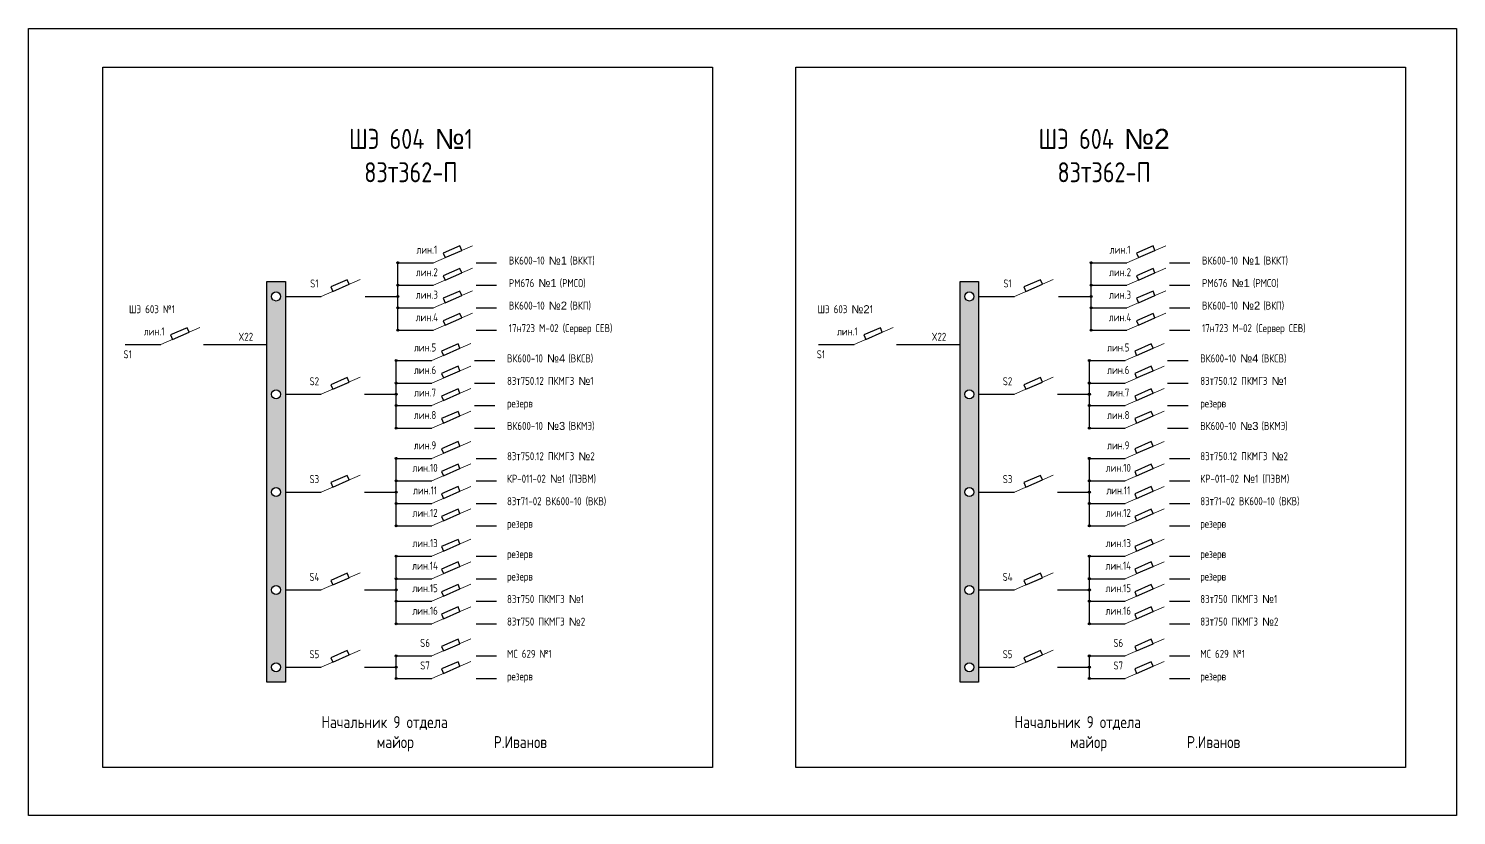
# Model space of a CAD drawing. Header units: millimetres. Extents: x 467 to 777, y 582 to 887.
# Drawn here: x 706.1 to 777.5, y 847.5 to 886.8 of the extents above; entities that cross this region are included whole.
import ezdxf

# ---------------------------------------------------------------- set-up
doc = ezdxf.new("R2010")
doc.units = ezdxf.units.MM
doc.header["$LTSCALE"] = 0.1

msp = doc.modelspace()

# ---------------------------------------------------------------- hatches: boundary and pattern name
h = msp.add_hatch(color=256)
h.paths.add_polyline_path([(724.578, 875.091), (724.528, 875.091), (724.528, 875.041, 0.414214)], flags=17)
h.paths.add_polyline_path([(724.478, 875.091, 0.414214), (724.528, 875.041), (724.528, 875.091), (724.578, 875.091, 1)])
h = msp.add_hatch(color=256)
h.paths.add_polyline_path([(759.237, 875.091), (759.186, 875.091), (759.186, 875.041, 0.414214)], flags=17)
h.paths.add_polyline_path([(759.136, 875.091, 0.414214), (759.186, 875.041), (759.186, 875.091), (759.237, 875.091, 1)])
h = msp.add_hatch(color=256)
h.paths.add_polyline_path([(717.973, 854.129), (718.904, 854.129), (718.904, 874.148), (717.973, 874.148)])
h.paths.add_polyline_path([(718.212, 863.625, -1), (718.665, 863.625, -1)], flags=16)
h.paths.add_polyline_path([(718.665, 858.736, -1), (718.212, 858.736, -1)], flags=16)
h.paths.add_polyline_path([(718.212, 868.514, -1), (718.665, 868.514, -1)], flags=16)
h.paths.add_polyline_path([(718.665, 854.874, -1), (718.212, 854.874, -1)], flags=16)
h.paths.add_polyline_path([(718.212, 873.402, -1), (718.665, 873.402, -1)], flags=16)
h = msp.add_hatch(color=256)
h.paths.add_polyline_path([(724.578, 873.965), (724.528, 873.965), (724.528, 873.915, 0.414214)], flags=17)
h.paths.add_polyline_path([(724.478, 873.965, 0.414214), (724.528, 873.915), (724.528, 873.965), (724.578, 873.965, 1)])
h = msp.add_hatch(color=256)
h.paths.add_polyline_path([(752.632, 854.129), (753.562, 854.129), (753.562, 874.148), (752.632, 874.148)])
h.paths.add_polyline_path([(752.871, 863.625, -1), (753.323, 863.625, -1)], flags=16)
h.paths.add_polyline_path([(753.323, 858.736, -1), (752.871, 858.736, -1)], flags=16)
h.paths.add_polyline_path([(752.871, 868.514, -1), (753.323, 868.514, -1)], flags=16)
h.paths.add_polyline_path([(753.323, 854.874, -1), (752.871, 854.874, -1)], flags=16)
h.paths.add_polyline_path([(752.871, 873.402, -1), (753.323, 873.402, -1)], flags=16)
h = msp.add_hatch(color=256)
h.paths.add_polyline_path([(759.237, 873.965), (759.186, 873.965), (759.186, 873.915, 0.414214)], flags=17)
h.paths.add_polyline_path([(759.136, 873.965, 0.414214), (759.186, 873.915), (759.186, 873.965), (759.237, 873.965, 1)])
h = msp.add_hatch(color=256)
h.paths.add_polyline_path([(724.578, 873.402), (724.528, 873.402), (724.528, 873.352, 0.414214)], flags=17)
h.paths.add_polyline_path([(724.478, 873.402, 0.414214), (724.528, 873.352), (724.528, 873.402), (724.578, 873.402, 1)])
h = msp.add_hatch(color=256)
h.paths.add_polyline_path([(759.237, 873.402), (759.186, 873.402), (759.186, 873.352, 0.414214)], flags=17)
h.paths.add_polyline_path([(759.136, 873.402, 0.414214), (759.186, 873.352), (759.186, 873.402), (759.237, 873.402, 1)])
h = msp.add_hatch(color=256)
h.paths.add_polyline_path([(724.578, 872.84), (724.528, 872.84), (724.528, 872.789, 0.414214)], flags=17)
h.paths.add_polyline_path([(724.478, 872.84, 0.414214), (724.528, 872.789), (724.528, 872.84), (724.578, 872.84, 1)])
h = msp.add_hatch(color=256)
h.paths.add_polyline_path([(759.237, 872.84), (759.186, 872.84), (759.186, 872.789, 0.414214)], flags=17)
h.paths.add_polyline_path([(759.136, 872.84, 0.414214), (759.186, 872.789), (759.186, 872.84), (759.237, 872.84, 1)])
h = msp.add_hatch(color=256)
h.paths.add_polyline_path([(724.578, 871.714), (724.528, 871.714), (724.528, 871.664, 0.414214)], flags=17)
h.paths.add_polyline_path([(724.478, 871.714, 0.414214), (724.528, 871.664), (724.528, 871.714), (724.578, 871.714, 1)])
h = msp.add_hatch(color=256)
h.paths.add_polyline_path([(759.237, 871.714), (759.186, 871.714), (759.186, 871.664, 0.414214)], flags=17)
h.paths.add_polyline_path([(759.136, 871.714, 0.414214), (759.186, 871.664), (759.186, 871.714), (759.237, 871.714, 1)])
h = msp.add_hatch(color=256)
h.paths.add_polyline_path([(724.489, 870.202), (724.439, 870.202), (724.439, 870.152, 0.414214)], flags=17)
h.paths.add_polyline_path([(724.389, 870.202, 0.414214), (724.439, 870.152), (724.439, 870.202), (724.489, 870.202, 1)])
h = msp.add_hatch(color=256)
h.paths.add_polyline_path([(759.148, 870.202), (759.098, 870.202), (759.098, 870.152, 0.414214)], flags=17)
h.paths.add_polyline_path([(759.047, 870.202, 0.414214), (759.098, 870.152), (759.098, 870.202), (759.148, 870.202, 1)])
h = msp.add_hatch(color=256)
h.paths.add_polyline_path([(724.489, 869.077), (724.439, 869.077), (724.439, 869.026, 0.414214)], flags=17)
h.paths.add_polyline_path([(724.389, 869.077, 0.414214), (724.439, 869.026), (724.439, 869.077), (724.489, 869.077, 1)])
h = msp.add_hatch(color=256)
h.paths.add_polyline_path([(759.148, 869.077), (759.098, 869.077), (759.098, 869.026, 0.414214)], flags=17)
h.paths.add_polyline_path([(759.047, 869.077, 0.414214), (759.098, 869.026), (759.098, 869.077), (759.148, 869.077, 1)])
h = msp.add_hatch(color=256)
h.paths.add_polyline_path([(724.489, 868.514), (724.439, 868.514), (724.439, 868.463, 0.414214)], flags=17)
h.paths.add_polyline_path([(724.389, 868.514, 0.414214), (724.439, 868.463), (724.439, 868.514), (724.489, 868.514, 1)])
h = msp.add_hatch(color=256)
h.paths.add_polyline_path([(759.148, 868.514), (759.098, 868.514), (759.098, 868.463, 0.414214)], flags=17)
h.paths.add_polyline_path([(759.047, 868.514, 0.414214), (759.098, 868.463), (759.098, 868.514), (759.148, 868.514, 1)])
h = msp.add_hatch(color=256)
h.paths.add_polyline_path([(724.489, 867.951), (724.439, 867.951), (724.439, 867.901, 0.414214)], flags=17)
h.paths.add_polyline_path([(724.389, 867.951, 0.414214), (724.439, 867.901), (724.439, 867.951), (724.489, 867.951, 1)])
h = msp.add_hatch(color=256)
h.paths.add_polyline_path([(759.148, 867.951), (759.098, 867.951), (759.098, 867.901, 0.414214)], flags=17)
h.paths.add_polyline_path([(759.047, 867.951, 0.414214), (759.098, 867.901), (759.098, 867.951), (759.148, 867.951, 1)])
h = msp.add_hatch(color=256)
h.paths.add_polyline_path([(724.489, 866.825), (724.439, 866.825), (724.439, 866.775, 0.414214)], flags=17)
h.paths.add_polyline_path([(724.389, 866.825, 0.414214), (724.439, 866.775), (724.439, 866.825), (724.489, 866.825, 1)])
h = msp.add_hatch(color=256)
h.paths.add_polyline_path([(759.148, 866.825), (759.098, 866.825), (759.098, 866.775, 0.414214)], flags=17)
h.paths.add_polyline_path([(759.047, 866.825, 0.414214), (759.098, 866.775), (759.098, 866.825), (759.148, 866.825, 1)])
h = msp.add_hatch(color=256)
h.paths.add_polyline_path([(724.489, 865.313), (724.439, 865.313), (724.439, 865.263, 0.414214)], flags=17)
h.paths.add_polyline_path([(724.389, 865.313, 0.414214), (724.439, 865.263), (724.439, 865.313), (724.489, 865.313, 1)])
h = msp.add_hatch(color=256)
h.paths.add_polyline_path([(759.148, 865.313), (759.098, 865.313), (759.098, 865.263, 0.414214)], flags=17)
h.paths.add_polyline_path([(759.047, 865.313, 0.414214), (759.098, 865.263), (759.098, 865.313), (759.148, 865.313, 1)])
h = msp.add_hatch(color=256)
h.paths.add_polyline_path([(724.489, 864.188), (724.439, 864.188), (724.439, 864.138, 0.414214)], flags=17)
h.paths.add_polyline_path([(724.389, 864.188, 0.414214), (724.439, 864.138), (724.439, 864.188), (724.489, 864.188, 1)])
h = msp.add_hatch(color=256)
h.paths.add_polyline_path([(759.148, 864.188), (759.098, 864.188), (759.098, 864.138, 0.414214)], flags=17)
h.paths.add_polyline_path([(759.047, 864.188, 0.414214), (759.098, 864.138), (759.098, 864.188), (759.148, 864.188, 1)])
h = msp.add_hatch(color=256)
h.paths.add_polyline_path([(724.489, 863.625), (724.439, 863.625), (724.439, 863.575, 0.414214)], flags=17)
h.paths.add_polyline_path([(724.389, 863.625, 0.414214), (724.439, 863.575), (724.439, 863.625), (724.489, 863.625, 1)])
h = msp.add_hatch(color=256)
h.paths.add_polyline_path([(724.489, 863.062), (724.439, 863.062), (724.439, 863.012, 0.414214)], flags=17)
h.paths.add_polyline_path([(724.389, 863.062, 0.414214), (724.439, 863.012), (724.439, 863.062), (724.489, 863.062, 1)])
h = msp.add_hatch(color=256)
h.paths.add_polyline_path([(759.148, 863.625), (759.098, 863.625), (759.098, 863.575, 0.414214)], flags=17)
h.paths.add_polyline_path([(759.047, 863.625, 0.414214), (759.098, 863.575), (759.098, 863.625), (759.148, 863.625, 1)])
h = msp.add_hatch(color=256)
h.paths.add_polyline_path([(759.148, 863.062), (759.098, 863.062), (759.098, 863.012, 0.414214)], flags=17)
h.paths.add_polyline_path([(759.047, 863.062, 0.414214), (759.098, 863.012), (759.098, 863.062), (759.148, 863.062, 1)])
h = msp.add_hatch(color=256)
h.paths.add_polyline_path([(724.489, 861.937), (724.439, 861.937), (724.439, 861.886, 0.414214)], flags=17)
h.paths.add_polyline_path([(724.389, 861.937, 0.414214), (724.439, 861.886), (724.439, 861.937), (724.489, 861.937, 1)])
h = msp.add_hatch(color=256)
h.paths.add_polyline_path([(759.148, 861.937), (759.098, 861.937), (759.098, 861.886, 0.414214)], flags=17)
h.paths.add_polyline_path([(759.047, 861.937, 0.414214), (759.098, 861.886), (759.098, 861.937), (759.148, 861.937, 1)])
h = msp.add_hatch(color=256)
h.paths.add_polyline_path([(724.489, 860.425), (724.439, 860.425), (724.439, 860.374, 0.414214)], flags=17)
h.paths.add_polyline_path([(724.389, 860.425, 0.414214), (724.439, 860.374), (724.439, 860.425), (724.489, 860.425, 1)])
h = msp.add_hatch(color=256)
h.paths.add_polyline_path([(759.148, 860.425), (759.098, 860.425), (759.098, 860.374, 0.414214)], flags=17)
h.paths.add_polyline_path([(759.047, 860.425, 0.414214), (759.098, 860.374), (759.098, 860.425), (759.148, 860.425, 1)])
h = msp.add_hatch(color=256)
h.paths.add_polyline_path([(724.489, 859.299), (724.439, 859.299), (724.439, 859.249, 0.414214)], flags=17)
h.paths.add_polyline_path([(724.389, 859.299, 0.414214), (724.439, 859.249), (724.439, 859.299), (724.489, 859.299, 1)])
h = msp.add_hatch(color=256)
h.paths.add_polyline_path([(759.148, 859.299), (759.098, 859.299), (759.098, 859.249, 0.414214)], flags=17)
h.paths.add_polyline_path([(759.047, 859.299, 0.414214), (759.098, 859.249), (759.098, 859.299), (759.148, 859.299, 1)])
h = msp.add_hatch(color=256)
h.paths.add_polyline_path([(724.489, 858.736), (724.439, 858.736), (724.439, 858.686, 0.414214)], flags=17)
h.paths.add_polyline_path([(724.389, 858.736, 0.414214), (724.439, 858.686), (724.439, 858.736), (724.489, 858.736, 1)])
h = msp.add_hatch(color=256)
h.paths.add_polyline_path([(724.489, 858.174), (724.439, 858.174), (724.439, 858.123, 0.414214)], flags=17)
h.paths.add_polyline_path([(724.389, 858.174, 0.414214), (724.439, 858.123), (724.439, 858.174), (724.489, 858.174, 1)])
h = msp.add_hatch(color=256)
h.paths.add_polyline_path([(759.148, 858.736), (759.098, 858.736), (759.098, 858.686, 0.414214)], flags=17)
h.paths.add_polyline_path([(759.047, 858.736, 0.414214), (759.098, 858.686), (759.098, 858.736), (759.148, 858.736, 1)])
h = msp.add_hatch(color=256)
h.paths.add_polyline_path([(759.148, 858.174), (759.098, 858.174), (759.098, 858.123, 0.414214)], flags=17)
h.paths.add_polyline_path([(759.047, 858.174, 0.414214), (759.098, 858.123), (759.098, 858.174), (759.148, 858.174, 1)])
h = msp.add_hatch(color=256)
h.paths.add_polyline_path([(724.489, 857.048), (724.439, 857.048), (724.439, 856.998, 0.414214)], flags=17)
h.paths.add_polyline_path([(724.389, 857.048, 0.414214), (724.439, 856.998), (724.439, 857.048), (724.489, 857.048, 1)])
h = msp.add_hatch(color=256)
h.paths.add_polyline_path([(759.148, 857.048), (759.098, 857.048), (759.098, 856.998, 0.414214)], flags=17)
h.paths.add_polyline_path([(759.047, 857.048, 0.414214), (759.098, 856.998), (759.098, 857.048), (759.148, 857.048, 1)])
h = msp.add_hatch(color=256)
h.paths.add_polyline_path([(724.489, 855.437), (724.439, 855.437), (724.439, 855.386, 0.414214)], flags=17)
h.paths.add_polyline_path([(724.389, 855.437, 0.414214), (724.439, 855.386), (724.439, 855.437), (724.489, 855.437, 1)])
h = msp.add_hatch(color=256)
h.paths.add_polyline_path([(759.148, 855.437), (759.098, 855.437), (759.098, 855.386, 0.414214)], flags=17)
h.paths.add_polyline_path([(759.047, 855.437, 0.414214), (759.098, 855.386), (759.098, 855.437), (759.148, 855.437, 1)])
h = msp.add_hatch(color=256)
h.paths.add_polyline_path([(724.489, 854.874), (724.439, 854.874), (724.439, 854.823, 0.414214)], flags=17)
h.paths.add_polyline_path([(724.389, 854.874, 0.414214), (724.439, 854.823), (724.439, 854.874), (724.489, 854.874, 1)])
h = msp.add_hatch(color=256)
h.paths.add_polyline_path([(759.148, 854.874), (759.098, 854.874), (759.098, 854.823, 0.414214)], flags=17)
h.paths.add_polyline_path([(759.047, 854.874, 0.414214), (759.098, 854.823), (759.098, 854.874), (759.148, 854.874, 1)])
h = msp.add_hatch(color=256)
h.paths.add_polyline_path([(724.489, 854.311), (724.439, 854.311), (724.439, 854.261, 0.414214)], flags=17)
h.paths.add_polyline_path([(724.389, 854.311, 0.414214), (724.439, 854.261), (724.439, 854.311), (724.489, 854.311, 1)])
h = msp.add_hatch(color=256)
h.paths.add_polyline_path([(759.148, 854.311), (759.098, 854.311), (759.098, 854.261, 0.414214)], flags=17)
h.paths.add_polyline_path([(759.047, 854.311, 0.414214), (759.098, 854.261), (759.098, 854.311), (759.148, 854.311, 1)])

# ---------------------------------------------------------------- linework, layer by layer
at = {"lineweight": 15}
for p, q in [((726.313, 875.091), (728.262, 875.94)), ((760.971, 875.091), (762.92, 875.94)), ((726.313, 873.965), (728.262, 874.814)), ((760.971, 873.965), (762.92, 874.814)), ((720.689, 873.402), (722.638, 874.252)), ((755.347, 873.402), (757.296, 874.252)), ((726.313, 872.84), (728.262, 873.689)), ((760.971, 872.84), (762.92, 873.689)), ((726.313, 871.714), (728.262, 872.563)), ((760.971, 871.714), (762.92, 872.563)), ((712.679, 871.004), (714.628, 871.853)), ((747.337, 871.004), (749.287, 871.853)), ((726.224, 870.202), (728.173, 871.051)), ((760.882, 870.202), (762.831, 871.051)), ((726.224, 869.077), (728.173, 869.926)), ((760.882, 869.077), (762.831, 869.926)), ((720.689, 868.514), (722.638, 869.363)), ((755.347, 868.514), (757.296, 869.363)), ((726.224, 867.951), (728.173, 868.8)), ((760.882, 867.951), (762.831, 868.8)), ((726.224, 866.825), (728.173, 867.675)), ((760.882, 866.825), (762.831, 867.675)), ((726.224, 865.313), (728.173, 866.163)), ((760.882, 865.313), (762.831, 866.163)), ((726.224, 864.188), (728.173, 865.037)), ((760.882, 864.188), (762.831, 865.037)), ((720.689, 863.625), (722.638, 864.474)), ((726.224, 863.062), (728.173, 863.911)), ((755.347, 863.625), (757.296, 864.474)), ((760.882, 863.062), (762.831, 863.911)), ((726.224, 861.937), (728.173, 862.786)), ((760.882, 861.937), (762.831, 862.786)), ((726.224, 860.425), (728.173, 861.274)), ((760.882, 860.425), (762.831, 861.274)), ((720.689, 858.736), (722.638, 859.585)), ((726.224, 859.299), (728.173, 860.148)), ((755.347, 858.736), (757.296, 859.585)), ((760.882, 859.299), (762.831, 860.148)), ((726.224, 858.174), (728.173, 859.023)), ((760.882, 858.174), (762.831, 859.023)), ((726.224, 857.048), (728.173, 857.897)), ((760.882, 857.048), (762.831, 857.897)), ((726.224, 855.437), (728.173, 856.286)), ((760.882, 855.437), (762.831, 856.286)), ((720.689, 854.874), (722.638, 855.723)), ((755.347, 854.874), (757.296, 855.723)), ((726.224, 854.311), (728.173, 855.16)), ((760.882, 854.311), (762.831, 855.16))]:
    msp.add_line(p, q, dxfattribs=at)
for p, q in [((724.528, 875.091), (726.313, 875.091)), ((724.528, 871.714), (724.528, 875.091)), ((728.439, 875.091), (729.461, 875.091)), ((759.186, 875.091), (760.971, 875.091)), ((759.186, 871.714), (759.186, 875.091)), ((763.097, 875.091), (764.119, 875.091)), ((724.528, 873.965), (726.313, 873.965)), ((728.439, 873.965), (729.461, 873.965)), ((759.186, 873.965), (760.971, 873.965)), ((763.097, 873.965), (764.119, 873.965)), ((718.904, 873.402), (720.689, 873.402)), ((722.899, 873.402), (724.528, 873.402)), ((753.562, 873.402), (755.347, 873.402)), ((757.558, 873.402), (759.186, 873.402)), ((724.528, 872.84), (726.313, 872.84)), ((728.439, 872.84), (729.461, 872.84)), ((759.186, 872.84), (760.971, 872.84)), ((763.097, 872.84), (764.119, 872.84)), ((724.528, 871.714), (726.313, 871.714)), ((728.439, 871.714), (729.461, 871.714)), ((759.186, 871.714), (760.971, 871.714)), ((763.097, 871.714), (764.119, 871.714)), ((710.894, 871.004), (712.679, 871.004)), ((714.805, 871.004), (717.973, 871.004)), ((745.553, 871.004), (747.337, 871.004)), ((749.463, 871.004), (752.632, 871.004)), ((724.439, 870.202), (726.224, 870.202)), ((724.439, 866.825), (724.439, 870.202)), ((728.35, 870.202), (729.372, 870.202)), ((759.098, 870.202), (760.882, 870.202)), ((759.098, 866.825), (759.098, 870.202)), ((763.008, 870.202), (764.03, 870.202)), ((724.439, 869.077), (726.224, 869.077)), ((728.35, 869.077), (729.372, 869.077)), ((759.098, 869.077), (760.882, 869.077)), ((763.008, 869.077), (764.03, 869.077)), ((718.904, 868.514), (720.689, 868.514)), ((722.855, 868.514), (724.439, 868.514)), ((753.562, 868.514), (755.347, 868.514)), ((757.513, 868.514), (759.098, 868.514)), ((724.439, 867.951), (726.224, 867.951)), ((728.35, 867.951), (729.372, 867.951)), ((759.098, 867.951), (760.882, 867.951)), ((763.008, 867.951), (764.03, 867.951)), ((724.439, 866.825), (726.224, 866.825)), ((728.35, 866.825), (729.372, 866.825)), ((759.098, 866.825), (760.882, 866.825)), ((763.008, 866.825), (764.03, 866.825)), ((724.439, 865.313), (726.224, 865.313)), ((724.439, 861.937), (724.439, 865.313)), ((728.439, 865.313), (729.461, 865.313)), ((759.098, 865.313), (760.882, 865.313)), ((759.098, 861.937), (759.098, 865.313)), ((763.097, 865.313), (764.119, 865.313)), ((724.439, 864.188), (726.224, 864.188)), ((728.439, 864.188), (729.461, 864.188)), ((759.098, 864.188), (760.882, 864.188)), ((763.097, 864.188), (764.119, 864.188)), ((718.904, 863.625), (720.689, 863.625)), ((722.855, 863.625), (724.439, 863.625)), ((753.562, 863.625), (755.347, 863.625)), ((757.513, 863.625), (759.098, 863.625)), ((724.439, 863.062), (726.224, 863.062)), ((728.439, 863.062), (729.461, 863.062)), ((759.098, 863.062), (760.882, 863.062)), ((763.097, 863.062), (764.119, 863.062)), ((724.439, 861.937), (726.224, 861.937)), ((728.439, 861.937), (729.461, 861.937)), ((759.098, 861.937), (760.882, 861.937)), ((763.097, 861.937), (764.119, 861.937)), ((724.439, 860.425), (726.224, 860.425)), ((724.439, 857.048), (724.439, 860.425)), ((728.439, 860.425), (729.461, 860.425)), ((759.098, 860.425), (760.882, 860.425)), ((759.098, 857.048), (759.098, 860.425)), ((763.097, 860.425), (764.119, 860.425)), ((724.439, 859.299), (726.224, 859.299)), ((728.439, 859.299), (729.461, 859.299)), ((759.098, 859.299), (760.882, 859.299)), ((763.097, 859.299), (764.119, 859.299)), ((718.904, 858.736), (720.689, 858.736)), ((722.855, 858.736), (724.439, 858.736)), ((724.439, 858.174), (726.224, 858.174)), ((728.439, 858.174), (729.461, 858.174)), ((753.562, 858.736), (755.347, 858.736)), ((757.513, 858.736), (759.098, 858.736)), ((759.098, 858.174), (760.882, 858.174)), ((763.097, 858.174), (764.119, 858.174)), ((724.439, 857.048), (726.224, 857.048)), ((728.439, 857.048), (729.461, 857.048)), ((759.098, 857.048), (760.882, 857.048)), ((763.097, 857.048), (764.119, 857.048)), ((724.439, 855.437), (726.224, 855.437)), ((724.439, 854.311), (724.439, 855.437)), ((728.439, 855.437), (729.461, 855.437)), ((759.098, 855.437), (760.882, 855.437)), ((759.098, 854.311), (759.098, 855.437)), ((763.097, 855.437), (764.119, 855.437)), ((718.904, 854.874), (720.689, 854.874)), ((722.855, 854.874), (724.439, 854.874)), ((753.562, 854.874), (755.347, 854.874)), ((757.513, 854.874), (759.098, 854.874)), ((724.439, 854.311), (726.224, 854.311)), ((728.439, 854.311), (729.461, 854.311)), ((759.098, 854.311), (760.882, 854.311)), ((763.097, 854.311), (764.119, 854.311))]:
    msp.add_line(p, q)
for points in [[(706.062, 886.792), (777.451, 886.792), (777.451, 847.468), (706.062, 847.468)], [(709.771, 884.867), (740.249, 884.867), (740.249, 849.868), (709.771, 849.868)], [(744.429, 884.867), (774.907, 884.867), (774.907, 849.868), (744.429, 849.868)], [(726.891, 875.343), (727.721, 875.704), (727.623, 875.928), (726.794, 875.566)], [(761.55, 875.343), (762.379, 875.704), (762.282, 875.928), (761.452, 875.566)], [(726.891, 874.217), (727.721, 874.579), (727.623, 874.802), (726.794, 874.441)], [(761.55, 874.217), (762.379, 874.579), (762.282, 874.802), (761.452, 874.441)], [(717.973, 874.148), (718.904, 874.148), (718.904, 854.129), (717.973, 854.129)], [(721.267, 873.655), (722.097, 874.016), (721.999, 874.239), (721.17, 873.878)], [(752.632, 874.148), (753.562, 874.148), (753.562, 854.129), (752.632, 854.129)], [(755.926, 873.655), (756.755, 874.016), (756.658, 874.239), (755.829, 873.878)], [(726.891, 873.092), (727.721, 873.453), (727.623, 873.676), (726.794, 873.315)], [(761.55, 873.092), (762.379, 873.453), (762.282, 873.676), (761.452, 873.315)], [(726.891, 871.966), (727.721, 872.328), (727.623, 872.551), (726.794, 872.19)], [(761.55, 871.966), (762.379, 872.328), (762.282, 872.551), (761.452, 872.19)], [(713.258, 871.256), (714.087, 871.618), (713.99, 871.841), (713.161, 871.48)], [(747.916, 871.256), (748.745, 871.618), (748.648, 871.841), (747.819, 871.48)], [(726.803, 870.454), (727.632, 870.816), (727.535, 871.039), (726.705, 870.678)], [(761.461, 870.454), (762.29, 870.816), (762.193, 871.039), (761.364, 870.678)], [(726.803, 869.329), (727.632, 869.69), (727.535, 869.913), (726.705, 869.552)], [(761.461, 869.329), (762.29, 869.69), (762.193, 869.913), (761.364, 869.552)], [(721.267, 868.766), (722.097, 869.127), (721.999, 869.35), (721.17, 868.989)], [(755.926, 868.766), (756.755, 869.127), (756.658, 869.35), (755.829, 868.989)], [(726.803, 868.203), (727.632, 868.564), (727.535, 868.788), (726.705, 868.426)], [(761.461, 868.203), (762.29, 868.564), (762.193, 868.788), (761.364, 868.426)], [(726.803, 867.078), (727.632, 867.439), (727.535, 867.662), (726.705, 867.301)], [(761.461, 867.078), (762.29, 867.439), (762.193, 867.662), (761.364, 867.301)], [(726.803, 865.566), (727.632, 865.927), (727.535, 866.15), (726.705, 865.789)], [(761.461, 865.566), (762.29, 865.927), (762.193, 866.15), (761.364, 865.789)], [(726.803, 864.44), (727.632, 864.801), (727.535, 865.025), (726.705, 864.663)], [(761.461, 864.44), (762.29, 864.801), (762.193, 865.025), (761.364, 864.663)], [(721.267, 863.877), (722.097, 864.238), (721.999, 864.462), (721.17, 864.1)], [(726.803, 863.314), (727.632, 863.676), (727.535, 863.899), (726.705, 863.538)], [(755.926, 863.877), (756.755, 864.238), (756.658, 864.462), (755.829, 864.1)], [(761.461, 863.314), (762.29, 863.676), (762.193, 863.899), (761.364, 863.538)], [(726.803, 862.189), (727.632, 862.55), (727.535, 862.773), (726.705, 862.412)], [(761.461, 862.189), (762.29, 862.55), (762.193, 862.773), (761.364, 862.412)], [(726.803, 860.677), (727.632, 861.038), (727.535, 861.261), (726.705, 860.9)], [(761.461, 860.677), (762.29, 861.038), (762.193, 861.261), (761.364, 860.9)], [(721.267, 858.988), (722.097, 859.35), (721.999, 859.573), (721.17, 859.212)], [(726.803, 859.551), (727.632, 859.913), (727.535, 860.136), (726.705, 859.775)], [(755.926, 858.988), (756.755, 859.35), (756.658, 859.573), (755.829, 859.212)], [(761.461, 859.551), (762.29, 859.913), (762.193, 860.136), (761.364, 859.775)], [(726.803, 858.426), (727.632, 858.787), (727.535, 859.01), (726.705, 858.649)], [(761.461, 858.426), (762.29, 858.787), (762.193, 859.01), (761.364, 858.649)], [(726.803, 857.3), (727.632, 857.661), (727.535, 857.885), (726.705, 857.523)], [(761.461, 857.3), (762.29, 857.661), (762.193, 857.885), (761.364, 857.523)], [(726.803, 855.689), (727.632, 856.05), (727.535, 856.273), (726.705, 855.912)], [(761.461, 855.689), (762.29, 856.05), (762.193, 856.273), (761.364, 855.912)], [(721.267, 855.126), (722.097, 855.487), (721.999, 855.71), (721.17, 855.349)], [(755.926, 855.126), (756.755, 855.487), (756.658, 855.71), (755.829, 855.349)], [(726.803, 854.563), (727.632, 854.924), (727.535, 855.148), (726.705, 854.786)], [(761.461, 854.563), (762.29, 854.924), (762.193, 855.148), (761.364, 854.786)]]:
    msp.add_lwpolyline(points, close=True)
for centre, radius in [((724.528, 875.091), 0.0503), ((759.186, 875.091), 0.0503), ((724.528, 873.965), 0.0503), ((759.186, 873.965), 0.0503), ((718.439, 873.402), 0.226), ((724.528, 873.402), 0.0503), ((753.097, 873.402), 0.226), ((759.186, 873.402), 0.0503), ((724.528, 872.84), 0.0503), ((759.186, 872.84), 0.0503), ((724.528, 871.714), 0.0503), ((759.186, 871.714), 0.0503), ((724.439, 870.202), 0.0503), ((759.098, 870.202), 0.0503), ((724.439, 869.077), 0.0503), ((759.098, 869.077), 0.0503), ((718.439, 868.514), 0.226), ((724.439, 868.514), 0.0503), ((753.097, 868.514), 0.226), ((759.098, 868.514), 0.0503), ((724.439, 867.951), 0.0503), ((759.098, 867.951), 0.0503), ((724.439, 866.825), 0.0503), ((759.098, 866.825), 0.0503), ((724.439, 865.313), 0.0503), ((759.098, 865.313), 0.0503), ((718.439, 863.625), 0.226), ((724.439, 864.188), 0.0503), ((753.097, 863.625), 0.226), ((759.098, 864.188), 0.0503), ((724.439, 863.625), 0.0503), ((724.439, 863.062), 0.0503), ((759.098, 863.625), 0.0503), ((759.098, 863.062), 0.0503), ((724.439, 861.937), 0.0503), ((759.098, 861.937), 0.0503), ((724.439, 860.425), 0.0503), ((759.098, 860.425), 0.0503), ((718.439, 858.736), 0.226), ((724.439, 859.299), 0.0503), ((753.097, 858.736), 0.226), ((759.098, 859.299), 0.0503), ((724.439, 858.736), 0.0503), ((724.439, 858.174), 0.0503), ((759.098, 858.736), 0.0503), ((759.098, 858.174), 0.0503), ((724.439, 857.048), 0.0503), ((759.098, 857.048), 0.0503), ((724.439, 855.437), 0.0503), ((759.098, 855.437), 0.0503), ((718.439, 854.874), 0.226), ((724.439, 854.874), 0.0503), ((753.097, 854.874), 0.226), ((759.098, 854.874), 0.0503), ((724.439, 854.311), 0.0503), ((759.098, 854.311), 0.0503)]:
    msp.add_circle(centre, radius)

# ---------------------------------------------------------------- texts
for s, insert, char_height, width, attachment_point in [('{\\fGOST|b0|i0|c204|p34;ШЭ 604 \\fArial|b0|i0|c204|p34;№\\fGOST|b0|i0|c204|p34;1\\P83\\fArial Narrow|b0|i0|c204|p34;т\\fGOST|b0|i0|c204|p34;362-П}', (725.177, 880.445), 1, 9.68531, 5), ('{\\fGOST|b0|i0|c204|p34;ШЭ 604 \\fArial|b0|i0|c204|p34;№\\fArial|b0|i0|c0|p34;2\\fGOST|b0|i0|c204|p34;\\P83\\fArial Narrow|b0|i0|c204|p34;т\\fGOST|b0|i0|c204|p34;362-П}', (759.835, 880.445), 1, 9.68531, 5), ('{\\fGOST|b0|i0|c204|p34;лин.1}', (725.973, 875.742), 0.4, 8.14451, 5), ('{\\fGOST|b0|i0|c204|p34;лин.1}', (760.632, 875.742), 0.4, 8.14451, 5), ('{\\fGOST|b0|i0|c204|p34;ВК600-10 \\fArial|b0|i0|c204|p34;№1 \\fGOST|b0|i0|c204|p34;(ВККТ)}', (730.073, 875.398), 0.4, 8.14451, 1), ('{\\fGOST|b0|i0|c204|p34;ВК600-10 \\fArial|b0|i0|c204|p34;№1 \\fGOST|b0|i0|c204|p34;(ВККТ)}', (764.731, 875.398), 0.4, 8.14451, 1), ('{\\fGOST|b0|i0|c204|p34;лин.2}', (725.973, 874.616), 0.4, 8.14451, 5), ('{\\fGOST|b0|i0|c204|p34;лин.2}', (760.632, 874.616), 0.4, 8.14451, 5), ('{\\fGOST|b0|i0|c204|p34;S1}', (720.349, 874.053), 0.4, 8.14451, 5), ('{\\fGOST|b0|i0|c204|p34;РМ676 \\fArial|b0|i0|c204|p34;№1 \\fGOST|b0|i0|c204|p34;(РМСО)}', (730.073, 874.273), 0.4, 8.14451, 1), ('{\\fGOST|b0|i0|c204|p34;S1}', (755.008, 874.053), 0.4, 8.14451, 5), ('{\\fGOST|b0|i0|c204|p34;РМ676 \\fArial|b0|i0|c204|p34;№1 \\fGOST|b0|i0|c204|p34;(РМСО)}', (764.731, 874.273), 0.4, 8.14451, 1), ('{\\fGOST|b0|i0|c204|p34;лин.3}', (725.973, 873.491), 0.4, 8.14451, 5), ('{\\fGOST|b0|i0|c204|p34;ВК600-10 \\fArial|b0|i0|c204|p34;№\\fArial|b0|i0|c0|p34;2\\fArial|b0|i0|c204|p34; \\fGOST|b0|i0|c204|p34;(ВКП)}', (730.073, 873.147), 0.4, 8.14451, 1), ('{\\fGOST|b0|i0|c204|p34;лин.3}', (760.632, 873.491), 0.4, 8.14451, 5), ('{\\fGOST|b0|i0|c204|p34;ВК600-10 \\fArial|b0|i0|c204|p34;№\\fArial|b0|i0|c0|p34;2\\fArial|b0|i0|c204|p34; \\fGOST|b0|i0|c204|p34;(ВКП)}', (764.731, 873.147), 0.4, 8.14451, 1), ('{\\fGOST|b0|i0|c204|p34;ШЭ 603 №1}', (712.231, 872.766), 0.4, 9.68531, 5), ('{\\fGOST|b0|i0|c204|p34;лин.4}', (725.973, 872.365), 0.4, 8.14451, 5), ('{\\fGOST|b0|i0|c204|p34;ШЭ 603 \\fArial|b0|i0|c204|p34;№\\fArial|b0|i0|c0|p34;2\\fGOST|b0|i0|c204|p34;1}', (746.89, 872.766), 0.4, 9.68531, 5), ('{\\fGOST|b0|i0|c204|p34;лин.4}', (760.632, 872.365), 0.4, 8.14451, 5), ('{\\fGOST|b0|i0|c204|p34;лин.1}', (712.34, 871.655), 0.4, 8.14451, 5), ('{\\fGOST|b0|i0|c204|p34;17н723 М-02 (Сервер СЕВ)}', (730.073, 872.021), 0.4, 9.17632, 1), ('{\\fGOST|b0|i0|c204|p34;лин.1}', (746.998, 871.655), 0.4, 8.14451, 5), ('{\\fGOST|b0|i0|c204|p34;17н723 М-02 (Сервер СЕВ)}', (764.731, 872.021), 0.4, 9.17632, 1), ('{\\fGOST|b0|i0|c0|p34;X22}', (716.922, 871.39), 0.4, 8.14451, 5), ('{\\fGOST|b0|i0|c204|p34;лин.5}', (725.884, 870.853), 0.4, 8.14451, 5), ('{\\fGOST|b0|i0|c0|p34;X22}', (751.58, 871.39), 0.4, 8.14451, 5), ('{\\fGOST|b0|i0|c204|p34;лин.5}', (760.543, 870.853), 0.4, 8.14451, 5), ('{\\fGOST|b0|i0|c204|p34;S1}', (711.016, 870.513), 0.4, 8.14451, 5), ('{\\fGOST|b0|i0|c204|p34;ВК600-10 \\fArial|b0|i0|c204|p34;№\\fArial|b0|i0|c0|p34;4\\fArial|b0|i0|c204|p34; \\fGOST|b0|i0|c204|p34;(ВКСВ)}', (729.984, 870.51), 0.4, 8.14451, 1), ('{\\fGOST|b0|i0|c204|p34;S1}', (745.675, 870.513), 0.4, 8.14451, 5), ('{\\fGOST|b0|i0|c204|p34;ВК600-10 \\fArial|b0|i0|c204|p34;№\\fArial|b0|i0|c0|p34;4\\fArial|b0|i0|c204|p34; \\fGOST|b0|i0|c204|p34;(ВКСВ)}', (764.643, 870.51), 0.4, 8.14451, 1), ('{\\fGOST|b0|i0|c204|p34;лин.6}', (725.884, 869.728), 0.4, 8.14451, 5), ('{\\fGOST|b0|i0|c204|p34;лин.6}', (760.543, 869.728), 0.4, 8.14451, 5), ('{\\fGOST|b0|i0|c204|p34;S2}', (720.349, 869.165), 0.4, 8.14451, 5), ('{\\fGOST|b0|i0|c204|p34;83\\fArial Narrow|b0|i0|c204|p34;т\\fGOST|b0|i0|c204|p34;750.12 ПКМГЗ \\fArial|b0|i0|c204|p34;№\\fGOST|b0|i0|c204|p34;1}', (729.984, 869.384), 0.4, 8.14451, 1), ('{\\fGOST|b0|i0|c204|p34;S2}', (755.008, 869.165), 0.4, 8.14451, 5), ('{\\fGOST|b0|i0|c204|p34;83\\fArial Narrow|b0|i0|c204|p34;т\\fGOST|b0|i0|c204|p34;750.12 ПКМГЗ \\fArial|b0|i0|c204|p34;№\\fGOST|b0|i0|c204|p34;1}', (764.643, 869.384), 0.4, 8.14451, 1), ('{\\fGOST|b0|i0|c204|p34;лин.7}', (725.884, 868.602), 0.4, 8.14451, 5), ('{\\fGOST|b0|i0|c204|p34;резерв}', (729.984, 868.258), 0.4, 8.14451, 1), ('{\\fGOST|b0|i0|c204|p34;лин.7}', (760.543, 868.602), 0.4, 8.14451, 5), ('{\\fGOST|b0|i0|c204|p34;резерв}', (764.643, 868.258), 0.4, 8.14451, 1), ('{\\fGOST|b0|i0|c204|p34;лин.8}', (725.884, 867.476), 0.4, 8.14451, 5), ('{\\fGOST|b0|i0|c204|p34;лин.8}', (760.543, 867.476), 0.4, 8.14451, 5), ('{\\fGOST|b0|i0|c204|p34;ВК600-10 \\fArial|b0|i0|c204|p34;№\\fArial|b0|i0|c0|p34;3\\fArial|b0|i0|c204|p34; \\fGOST|b0|i0|c204|p34;(ВКМЭ)}', (729.984, 867.133), 0.4, 8.14451, 1), ('{\\fGOST|b0|i0|c204|p34;ВК600-10 \\fArial|b0|i0|c204|p34;№\\fArial|b0|i0|c0|p34;3\\fArial|b0|i0|c204|p34; \\fGOST|b0|i0|c204|p34;(ВКМЭ)}', (764.643, 867.133), 0.4, 8.14451, 1), ('{\\fGOST|b0|i0|c204|p34;лин.9}', (725.884, 865.964), 0.4, 8.14451, 5), ('{\\fGOST|b0|i0|c204|p34;лин.9}', (760.543, 865.964), 0.4, 8.14451, 5), ('{\\fGOST|b0|i0|c204|p34;83\\fArial Narrow|b0|i0|c204|p34;т\\fGOST|b0|i0|c204|p34;750.12 ПКМГЗ \\fArial|b0|i0|c204|p34;№\\fGOST|b0|i0|c0|p34;2}', (729.984, 865.621), 0.4, 8.14451, 1), ('{\\fGOST|b0|i0|c204|p34;83\\fArial Narrow|b0|i0|c204|p34;т\\fGOST|b0|i0|c204|p34;750.12 ПКМГЗ \\fArial|b0|i0|c204|p34;№\\fGOST|b0|i0|c0|p34;2}', (764.643, 865.621), 0.4, 8.14451, 1), ('{\\fGOST|b0|i0|c204|p34;лин.10}', (725.884, 864.839), 0.4, 8.14451, 5), ('{\\fGOST|b0|i0|c204|p34;КР-011-02 \\fArial|b0|i0|c204|p34;№\\fGOST|b0|i0|c204|p34;1 \\fGOST|b0|i0|c0|p34;(\\fGOST|b0|i0|c204|p34;ПЭВМ\\fGOST|b0|i0|c0|p34;)}', (729.984, 864.495), 0.4, 8.14451, 1), ('{\\fGOST|b0|i0|c204|p34;лин.10}', (760.543, 864.839), 0.4, 8.14451, 5), ('{\\fGOST|b0|i0|c204|p34;КР-011-02 \\fArial|b0|i0|c204|p34;№\\fGOST|b0|i0|c204|p34;1 \\fGOST|b0|i0|c0|p34;(\\fGOST|b0|i0|c204|p34;ПЭВМ\\fGOST|b0|i0|c0|p34;)}', (764.643, 864.495), 0.4, 8.14451, 1), ('{\\fGOST|b0|i0|c204|p34;S3}', (720.349, 864.276), 0.4, 8.14451, 5), ('{\\fGOST|b0|i0|c204|p34;лин.11}', (725.884, 863.713), 0.4, 8.14451, 5), ('{\\fGOST|b0|i0|c204|p34;S3}', (755.008, 864.276), 0.4, 8.14451, 5), ('{\\fGOST|b0|i0|c204|p34;лин.11}', (760.543, 863.713), 0.4, 8.14451, 5), ('{\\fGOST|b0|i0|c0|p34;83\\fArial Narrow|b0|i0|c204|p34;т\\fGOST|b0|i0|c204|p34;71-02 ВК600-10 (ВКВ)}', (729.984, 863.37), 0.4, 8.85527, 1), ('{\\fGOST|b0|i0|c0|p34;83\\fArial Narrow|b0|i0|c204|p34;т\\fGOST|b0|i0|c204|p34;71-02 ВК600-10 (ВКВ)}', (764.643, 863.37), 0.4, 8.85527, 1), ('{\\fGOST|b0|i0|c204|p34;лин.12}', (725.884, 862.588), 0.4, 8.14451, 5), ('{\\fGOST|b0|i0|c204|p34;лин.12}', (760.543, 862.588), 0.4, 8.14451, 5), ('{\\fGOST|b0|i0|c204|p34;резерв}', (729.984, 862.244), 0.4, 8.14451, 1), ('{\\fGOST|b0|i0|c204|p34;резерв}', (764.643, 862.244), 0.4, 8.14451, 1), ('{\\fGOST|b0|i0|c204|p34;лин.13}', (725.884, 861.076), 0.4, 8.14451, 5), ('{\\fGOST|b0|i0|c204|p34;лин.13}', (760.543, 861.076), 0.4, 8.14451, 5), ('{\\fGOST|b0|i0|c204|p34;резерв}', (729.984, 860.732), 0.4, 8.14451, 1), ('{\\fGOST|b0|i0|c204|p34;резерв}', (764.643, 860.732), 0.4, 8.14451, 1), ('{\\fGOST|b0|i0|c204|p34;S4}', (720.349, 859.387), 0.4, 8.14451, 5), ('{\\fGOST|b0|i0|c204|p34;лин.14}', (725.884, 859.95), 0.4, 8.14451, 5), ('{\\fGOST|b0|i0|c204|p34;резерв}', (729.984, 859.606), 0.4, 8.14451, 1), ('{\\fGOST|b0|i0|c204|p34;S4}', (755.008, 859.387), 0.4, 8.14451, 5), ('{\\fGOST|b0|i0|c204|p34;лин.14}', (760.543, 859.95), 0.4, 8.14451, 5), ('{\\fGOST|b0|i0|c204|p34;резерв}', (764.643, 859.606), 0.4, 8.14451, 1), ('{\\fGOST|b0|i0|c204|p34;лин.15}', (725.884, 858.825), 0.4, 8.14451, 5), ('{\\fGOST|b0|i0|c204|p34;лин.15}', (760.543, 858.825), 0.4, 8.14451, 5), ('{\\fGOST|b0|i0|c204|p34;83\\fArial Narrow|b0|i0|c204|p34;т\\fGOST|b0|i0|c204|p34;750 ПКМГЗ \\fArial|b0|i0|c204|p34;№\\fGOST|b0|i0|c204|p34;1}', (729.984, 858.481), 0.4, 8.14451, 1), ('{\\fGOST|b0|i0|c204|p34;83\\fArial Narrow|b0|i0|c204|p34;т\\fGOST|b0|i0|c204|p34;750 ПКМГЗ \\fArial|b0|i0|c204|p34;№\\fGOST|b0|i0|c204|p34;1}', (764.643, 858.481), 0.4, 8.14451, 1), ('{\\fGOST|b0|i0|c204|p34;лин.16}', (725.884, 857.699), 0.4, 8.14451, 5), ('{\\fGOST|b0|i0|c204|p34;лин.16}', (760.543, 857.699), 0.4, 8.14451, 5), ('{\\fGOST|b0|i0|c204|p34;83\\fArial Narrow|b0|i0|c204|p34;т\\fGOST|b0|i0|c204|p34;750 ПКМГЗ \\fArial|b0|i0|c204|p34;№\\fGOST|b0|i0|c0|p34;2}', (729.984, 857.355), 0.4, 8.14451, 1), ('{\\fGOST|b0|i0|c204|p34;83\\fArial Narrow|b0|i0|c204|p34;т\\fGOST|b0|i0|c204|p34;750 ПКМГЗ \\fArial|b0|i0|c204|p34;№\\fGOST|b0|i0|c0|p34;2}', (764.643, 857.355), 0.4, 8.14451, 1), ('{\\fGOST|b0|i0|c0|p34;S6}', (725.884, 856.088), 0.4, 8.14451, 5), ('{\\fGOST|b0|i0|c0|p34;S6}', (760.543, 856.088), 0.4, 8.14451, 5), ('{\\fGOST|b0|i0|c204|p34;S5}', (720.349, 855.525), 0.4, 8.14451, 5), ('{\\fGOST|b0|i0|c204|p34;МС 629 №1}', (729.984, 855.744), 0.4, 8.14451, 1), ('{\\fGOST|b0|i0|c204|p34;S5}', (755.008, 855.525), 0.4, 8.14451, 5), ('{\\fGOST|b0|i0|c204|p34;МС 629 №1}', (764.643, 855.744), 0.4, 8.14451, 1), ('{\\fGOST|b0|i0|c0|p34;S7}', (725.884, 854.962), 0.4, 8.14451, 5), ('{\\fGOST|b0|i0|c204|p34;резерв}', (729.984, 854.618), 0.4, 8.14451, 1), ('{\\fGOST|b0|i0|c0|p34;S7}', (760.543, 854.962), 0.4, 8.14451, 5), ('{\\fGOST|b0|i0|c204|p34;резерв}', (764.643, 854.618), 0.4, 8.14451, 1), ('{\\fGOST|b0|i0|c204|p34;Начальник 9 отдела\\P         майор             Р.Иванов}', (720.703, 851.552), 0.6, 24.82154, 4), ('{\\fGOST|b0|i0|c204|p34;Начальник 9 отдела\\P         майор             Р.Иванов}', (755.362, 851.552), 0.6, 24.82154, 4)]:
    msp.add_mtext(s, dxfattribs=dict(insert=insert, char_height=char_height, width=width, attachment_point=attachment_point))

doc.saveas('drawing.dxf')
